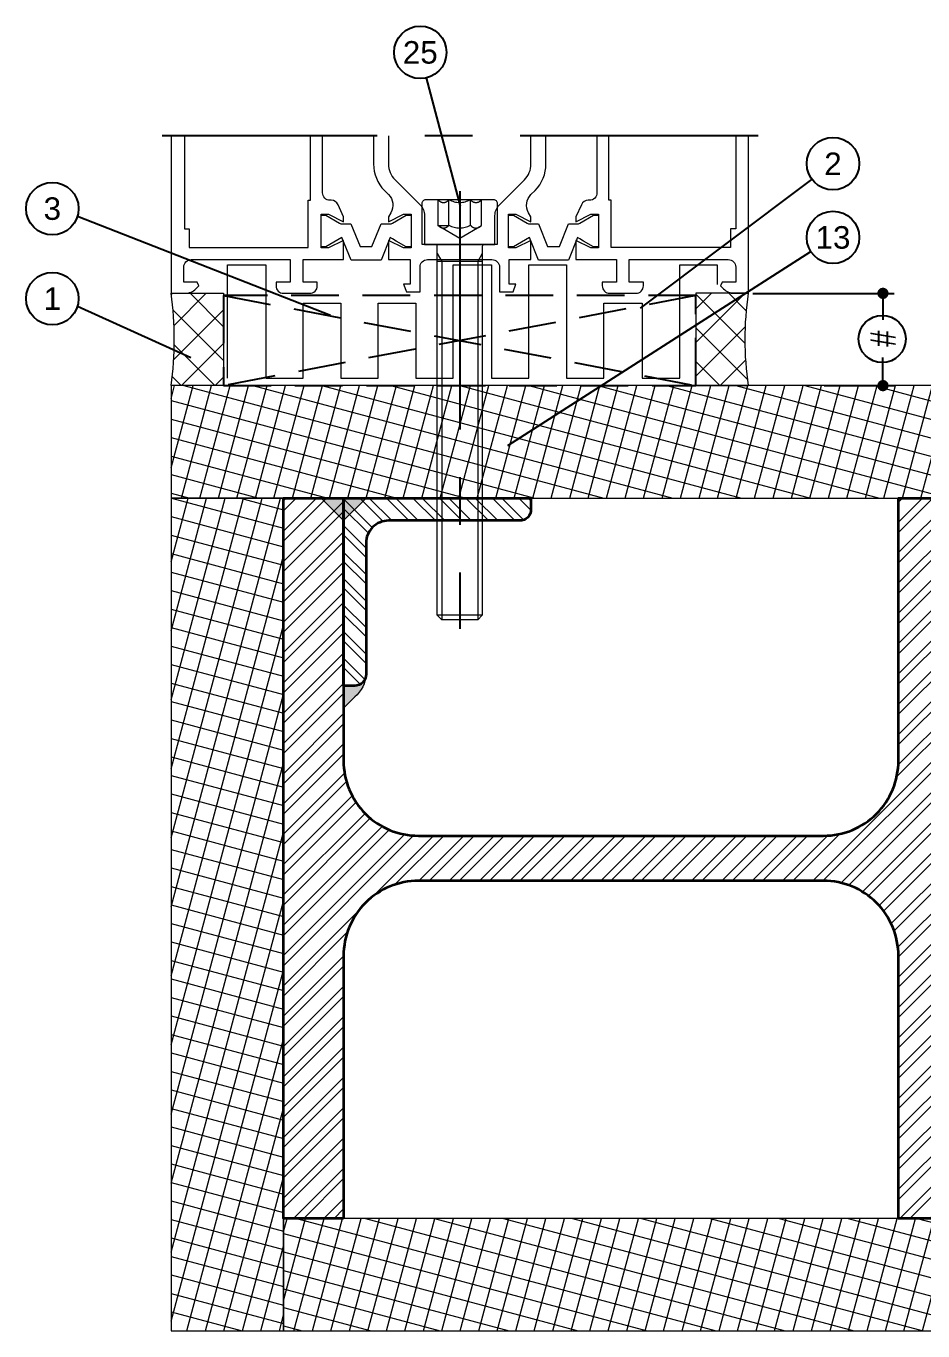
# Model space of a CAD drawing. Header units: millimetres. Extents: x -1821 to 14707, y -2864 to 1473.
# Drawn here: x 10021.5 to 10141.1, y -1094.2 to -920.3 of the extents above; entities that cross this region are included whole.
import ezdxf
from ezdxf.enums import TextEntityAlignment as Align

# ---------------------------------------------------------------- set-up
doc = ezdxf.new("R2010")
doc.units = ezdxf.units.MM
for name, pattern in [('AUSGEZOGEN', [0]), ('CENTER', [50.8, 31.75, -6.35, 6.35, -6.35]), ('HIDDEN', [9.525, 6.35, -3.175])]:
    doc.linetypes.add(name, pattern=pattern)
for name, color, linetype in [('00TXT', 7, 'AUSGEZOGEN'), ('CENT3', 70, 'CENTER'), ('Cent4', 10, 'CENTER'), ('CHIDE3', 70, 'HIDDEN')]:
    doc.layers.add(name, color=color, linetype=linetype)
for name, color, linetype, lineweight in [('AM_5', 3, 'Continuous', 25), ('CHide4', 10, 'HIDDEN', 13), ('Cont1', 7, 'Continuous', 35), ('CONT2', 2, 'Continuous', 0), ('Cont3', 70, 'Continuous', 18), ('Cont4', 10, 'Continuous', 13)]:
    doc.layers.add(name, color=color, linetype=linetype, lineweight=lineweight)
doc.styles.add('BEMSTIL', font='8SIMPLEX.SHX', dxfattribs={"width": 0.85})
doc.styles.add('SWISS', font='swiss.ttf')
doc.dimstyles.new('Dok-1zu2-PUNKT$0', dxfattribs={"dimscale": 0.5, "dimtxt": 3.4, "dimasz": 1.5, "dimexe": 1.5, "dimexo": 0.6, "dimgap": 1.5, "dimtad": 0, "dimlfac": 2, "dimdsep": 46, "dimtxsty": 'BEMSTIL', "dimblk": 'PUNKT', "dimblk1": 'PUNKT', "dimblk2": 'PUNKT', "dimcen": 0, "dimclrd": 3, "dimclre": 3, "dimclrt": 3, "dimadec": 0, "dimazin": 0, "dimtfac": 0.7, "dimtofl": 0, "dimtmove": 0, "dimatfit": 3, "dimfxl": 1, "dimtolj": 1, "dimarcsym": 0})
pattern_1 = [(135, (10538.3595, -1042.3155), (-2.245064, -2.245064), []), (225, (10538.3595, -1042.3155), (2.245064, -2.245064), [])]

# ---------------------------------------------------------------- blocks, each defined once
blk = doc.blocks.new('PUNKT')
at = {"color": 0, "linetype": 'Continuous'}
blk.add_line((-0.5, 0), (-1, 0), dxfattribs=at)
at = {"color": 0, "linetype": 'Continuous', "const_width": 0.5}
blk.add_lwpolyline([(-0.25, 0, 1), (0.25, 0, 1)], format="xyb", close=True, dxfattribs=at)
blk = doc.blocks.new('*D204')
at = {"layer": 'AM_5', "color": 3, "lineweight": -2, "transparency": 16777216}
for p, q in [((10118.43, -955.92), (10137.27, -955.92)), ((10135.77, -957.42), (10135.77, -959.43)), ((10135.77, -966.72), (10135.77, -964.49)), ((10127.93, -968.22), (10137.27, -968.22))]:
    blk.add_line(p, q, dxfattribs=at)
at = {"layer": 'Defpoints', "color": 0, "transparency": 16777216}
for p in [(10117.83, -955.92), (10135.77, -955.92), (10127.33, -968.22)]:
    blk.add_point(p, dxfattribs=at)
at = {"layer": 'AM_5', "color": 3, "lineweight": -2, "transparency": 16777216, "xscale": 1.5, "yscale": 1.5, "zscale": 1.5}
for p, rotation in [((10135.77, -955.92), 90), ((10135.77, -968.22), 270)]:
    blk.add_blockref('PUNKT', p, dxfattribs=dict(at, rotation=rotation))
at = {"layer": 'AM_5', "color": 3, "transparency": 16777216, "insert": (10135.77, -961.96), "char_height": 3.4, "attachment_point": 5, "rotation": 90, "style": 'BEMSTIL'}
blk.add_mtext('\\A1;#', dxfattribs=at)
blk = doc.blocks.new('WI1020449')
for points in [[(20.2, 21), (20.2, 13.4, 0.414214), (21.2, 12.4), (21.36, 12.4, -0.294108), (22.27, 11.81), (23, 10.2), (23, 9.55), (21, 10.55), (20, 10.55), (20, 6.05), (21, 6.05), (23, 7.05), (23, 4.5), (17.6, 4.5), (17.6, 1.5), (19.5, 1.5), (19.5, 1, -0.414214), (18.5, 0), (15, 0, -0.414214), (14, 1), (14, 1.5), (15.9, 1.5), (15.9, 4.5), (2.7, 4.5, 0.414214), (1.7, 3.5), (1.7, 1.5), (3.5, 1.5), (3.71, 0.99), (3.31, 0.59, -0.198912), (1.9, 0), (0, 0), (0, 21)], [(50, 21), (50, 17.24, -0.198912), (48.54, 13.71), (48, 13.17, 0.339454), (47.68, 10.75), (48, 10.2), (48, 9.55), (46, 10.55), (45, 10.55), (45, 6.05), (46, 6.05), (48, 7.05), (48, 4.5), (45.1, 4.5), (45.1, 1.2), (45.99, 1.2), (45.62, 0.2), (43.8, 0.2), (43.8, 3.5, 0.414214), (42.8, 4.5), (34.2, 4.5, 0.414214), (33.2, 3.5), (33.2, 0.2), (31.38, 0.2), (31.01, 1.2), (31.9, 1.2), (31.9, 4.5), (29, 4.5), (29, 7.05), (31, 6.05), (32, 6.05), (32, 10.55), (31, 10.55), (29, 9.55), (29, 10.2), (29.32, 10.75, 0.339454), (29, 13.17), (28.46, 13.71, -0.198912), (27, 17.24), (27, 21)], [(48, 21), (48, 17.24, -0.198912), (47.12, 15.12), (43.79, 11.79, 0.198912), (43.2, 10.37), (43.2, 6.5), (33.8, 6.5), (33.8, 10.37, 0.198912), (33.21, 11.79), (29.88, 15.12, -0.198912), (29, 17.24), (29, 21)], [(77, 21), (77, 0), (75.1, 0, -0.198912), (73.69, 0.59), (73.29, 0.99), (73.5, 1.5), (75.3, 1.5), (75.3, 3.5, 0.414214), (74.3, 4.5), (61.1, 4.5), (61.1, 1.5), (63, 1.5), (63, 1, -0.414214), (62, 0), (58.5, 0, -0.414214), (57.5, 1), (57.5, 1.5), (59.4, 1.5), (59.4, 4.5), (54, 4.5), (54, 7.05), (56, 6.05), (57, 6.05), (57, 10.55), (56, 10.55), (54, 9.55), (54, 10.2), (54.73, 11.81, -0.294108), (55.64, 12.4), (55.8, 12.4, 0.414214), (56.8, 13.4), (56.8, 21)]]:
    blk.add_lwpolyline(points, format="xyb")
for points in [[(1.7, 21), (1.7, 8.6), (2.4, 8.6), (2.4, 6.1), (18.3, 6.1), (18.3, 12.4), (18.6, 12.4), (18.6, 21)], [(75.2, 21), (75.2, 8.6), (74.6, 8.6), (74.6, 6.1), (58.7, 6.1), (58.7, 12.4), (58.4, 12.4), (58.4, 21)]]:
    blk.add_lwpolyline(points)
for points in [[(23.99, 9.25), (22.87, 9.25, -0.131652), (22.47, 9.36), (20.66, 10.4), (20, 10.4), (20, 6.2), (20.66, 6.2), (22, 6.97), (22.49, 7.26), (22.79, 7.43), (24, 4.42), (28, 4.42), (29.21, 7.43), (31.34, 6.2), (32, 6.2), (32, 10.4), (31.34, 10.4), (29.53, 9.36, -0.131652), (29.13, 9.25), (28.01, 9.25), (26.79, 6.22), (25.21, 6.22)], [(48.99, 9.25), (47.87, 9.25, -0.131652), (47.47, 9.36), (45.66, 10.4), (45, 10.4), (45, 6.2), (45.66, 6.2), (47, 6.97), (47.49, 7.26), (47.79, 7.43), (49, 4.42), (53, 4.42), (54.21, 7.43), (56.34, 6.2), (57, 6.2), (57, 10.4), (56.34, 10.4), (54.53, 9.36, -0.131652), (54.13, 9.25), (53.01, 9.25), (51.79, 6.22), (50.21, 6.22)]]:
    blk.add_lwpolyline(points, format="xyb", close=True)
blk = doc.blocks.new('ws4070230')
at = {"layer": 'Cent4'}
blk.add_lwpolyline([(0, 7.1), (0, -51.2)], dxfattribs=at)
at = {"layer": 'CHide4'}
for points in [[(-2.89, 6, 0.535203), (-1.44, 6, 0.267601), (1.44, 6, 0.535203), (2.89, 6, 0.535203)], [(-2.89, 2.59, 0.535203), (-1.44, 2.59, 0.267601), (1.44, 2.59, 0.535203), (2.89, 2.59)]]:
    blk.add_lwpolyline(points, format="xyb", dxfattribs=at)
for points in [[(2.89, 2.5), (0, 0.83), (-2.89, 2.5), (-2.89, 6)], [(-1.44, 2.59), (-1.44, 6)], [(1.44, 2.59), (1.44, 6)], [(2.89, 2.59), (2.89, 6)], [(-1.44, 2.5), (-2.89, 2.5)]]:
    blk.add_lwpolyline(points, dxfattribs=at)
at = {"layer": 'Cont3'}
blk.add_lwpolyline([(5, 0), (-5, 0), (-5, 5.5, -0.414214), (-4.5, 6), (4.5, 6, -0.414214), (5, 5.5)], format="xyb", close=True, dxfattribs=at)
blk.add_lwpolyline([(3.25, 0, 0.414214), (3, -0.25), (3, -49.4), (2.4, -50), (-2.4, -50), (-3, -49.4), (-3, -0.25, 0.414214), (-3.25, 0)], format="xyb", dxfattribs=at)
for points in [[(3, -2.25), (-3, -2.25)], [(3, -49.4), (-3, -49.4)]]:
    blk.add_lwpolyline(points, dxfattribs=at)
at = {"layer": 'Cont4'}
for points in [[(-3, -1.21), (-2.4, -2.25), (-2.4, -50)], [(3, -1.21), (2.4, -2.25), (2.4, -50)]]:
    blk.add_lwpolyline(points, dxfattribs=at)
blk = doc.blocks.new('*U202', base_point=(78, 63.17))
at = {"layer": 'Cont4'}
h = blk.add_hatch(dxfattribs=at)
h.set_pattern_fill('STEEL', color=256, scale=0.787402, style=0)
h.set_pattern_definition([(45, (0, 0), (-1.767767, 1.767767), []), (45, (0, 1.25), (-1.767767, 1.767767), [])])
edge = h.paths.add_edge_path()
edge.add_line((103, 63.17), (78, 63.17))
edge.add_line((78, 63.17), (78, 88.17))
edge.add_line((78, 88.17), (79.5, 88.17))
edge.add_arc((79.5, 86.67), 1.5, 0, 90, ccw=False)
edge.add_line((81, 86.67), (81, 69.17))
edge.add_arc((84, 69.17), 3, 180, 270)
edge.add_line((84, 66.17), (101.5, 66.17))
edge.add_arc((101.5, 64.67), 1.5, 0, 90, ccw=False)
edge.add_line((103, 64.67), (103, 63.17))
blk.add_lwpolyline([(103, 63.17), (78, 63.17), (78, 88.17), (79.5, 88.17, -0.414214), (81, 86.67), (81, 69.17, 0.414214), (84, 66.17), (101.5, 66.17, -0.414214), (103, 64.67)], format="xyb", close=True)

msp = doc.modelspace()

# ---------------------------------------------------------------- hatches: boundary and pattern name
at = {"layer": 'Cont3'}
h = msp.add_hatch(dxfattribs=at)
h.set_pattern_fill('ANSI37', color=256, angle=90, style=0)
h.set_pattern_definition(pattern_1)
edge = h.paths.add_edge_path()
edge.add_line((10047.832344, -968.215708), (10040.832344, -968.215708))
edge.add_arc((9997.545794, -962.065485), 43.721284, 351.91344784, 368.08655216)
edge.add_line((10040.832344, -955.915262), (10047.832344, -955.915262))
edge.add_line((10047.832344, -955.915262), (10047.832344, -968.215708))
h = msp.add_hatch(dxfattribs=at)
h.set_pattern_fill('ANSI37', color=256, angle=90, style=0)
h.set_pattern_definition(pattern_1)
edge = h.paths.add_edge_path()
edge.add_line((10110.832344, -968.215708), (10117.832344, -968.215708))
edge.add_arc((10161.116734, -962.065708), 43.719115, 171.91333667, 188.08666114, ccw=False)
edge.add_line((10117.832344, -955.915706), (10110.832344, -955.915706))
edge.add_line((10110.832344, -955.915706), (10110.832344, -968.215708))
h = msp.add_hatch(dxfattribs=at)
h.set_pattern_fill('ANSI37', color=256, scale=0.75, angle=120)
h.set_pattern_definition([(165, (10234.599, -1019.6784), (-0.616313, -2.30011), []), (255, (10234.599, -1019.6784), (2.30011, -0.616313), [])])
h.paths.add_polyline_path([(10040.832344, -968.215708), (10040.832344, -983.215708), (10145.832281, -983.215708), (10145.832281, -968.215708)])
h = msp.add_hatch(dxfattribs=at)
h.set_pattern_fill('ANSI37', color=256, scale=0.75, angle=30)
h.set_pattern_definition([(75, (10004.3697, -1182.9824), (-2.30011, 0.616313), []), (165, (10004.3697, -1182.9824), (-0.616313, -2.30011), [])])
h.paths.add_polyline_path([(10055.832281, -983.215708), (10040.832344, -983.215717), (10040.832344, -1094.215708), (10055.832344, -1094.215708)])
for points in [[(10063.832281, -986.215708), (10066.832281, -983.215708), (10060.832281, -983.215708)], [(10065.332281, -1009.715708, 0.2064460875), (10066.832281, -1006.715708, -0.3696560126), (10065.332281, -1008.215708), (10063.832281, -1008.215708), (10063.832281, -1011.215708)]]:
    msp.add_hatch(color=256, dxfattribs=at).paths.add_polyline_path(points)
h = msp.add_hatch(dxfattribs=at)
h.set_pattern_fill('ANSI37', color=256, scale=0.75, angle=120)
h.set_pattern_definition([(165, (10249.599, -1130.6784), (-0.616313, -2.30011), []), (255, (10249.599, -1130.6784), (2.30011, -0.616313), [])])
h.paths.add_polyline_path([(10055.832281, -1079.215708), (10055.832281, -1094.215708), (10160.832281, -1094.215708), (10160.832281, -1079.215708)])
at = {"layer": 'Cont4'}
h = msp.add_hatch(dxfattribs=at)
h.set_pattern_fill('ANSI32', color=256, scale=0.3, style=0)
h.set_pattern_definition([(45, (10259.3696, -1167.9824), (-2.020558, 2.020558), []), (45, (10260.7166, -1167.9824), (-2.020558, 2.020558), [])])
edge = h.paths.add_edge_path()
edge.add_arc((10127.832281, -1044.215708), 10, 0, 90, ccw=False)
edge.add_line((10137.832281, -1044.215708), (10137.832281, -1079.215708))
edge.add_line((10137.832281, -1079.215708), (10145.832281, -1079.215708))
edge.add_line((10145.832281, -1079.215708), (10145.832281, -983.215708))
edge.add_line((10145.832281, -983.215708), (10137.832281, -983.215708))
edge.add_line((10137.832281, -983.215708), (10137.832281, -1018.215708))
edge.add_arc((10127.832281, -1018.215708), 10, -90, 0, ccw=False)
edge.add_line((10127.832281, -1028.215708), (10073.832281, -1028.215708))
edge.add_arc((10073.832281, -1018.215708), 10, 180, 270, ccw=False)
edge.add_line((10063.832281, -1018.215708), (10063.832281, -983.215708))
edge.add_line((10063.832281, -983.215708), (10055.832281, -983.215708))
edge.add_line((10055.832281, -983.215708), (10055.832281, -1079.215708))
edge.add_line((10055.832281, -1079.215708), (10063.832281, -1079.215708))
edge.add_line((10063.832281, -1079.215708), (10063.832281, -1044.215708))
edge.add_arc((10073.832281, -1044.215708), 10, 90, 180, ccw=False)
edge.add_line((10073.832281, -1034.215708), (10127.832281, -1034.215708))

# ---------------------------------------------------------------- linework, layer by layer
at = {"layer": '00TXT', "color": 3}
msp.add_circle((10135.667512, -962.000166), 3.143885, dxfattribs=at)
at = {"layer": 'AM_5', "color": 3}
for p, q in [((10079.418237, -944.315706), (10074.910923, -927.192993)), ((10103.425914, -957.904825), (10126.30461, -940.729441)), ((10062.074453, -958.857664), (10028.337538, -945.677562)), ((10085.739236, -976.215444), (10126.15575, -950.347322)), ((10043.47193, -964.508956), (10028.337538, -957.677562))]:
    msp.add_line(p, q, dxfattribs=at)
for centre in [(10074.06704, -923.796251), (10129.103649, -938.628161), (10025, -944.6236), (10129.103649, -948.460554), (10025, -956.6236)]:
    msp.add_circle(centre, 3.5, dxfattribs=at)
at = {"layer": 'CENT3'}
msp.add_line((10119.132344, -934.915706), (10039.632344, -934.915706), dxfattribs=at)
at = {"layer": 'CHIDE3'}
msp.add_lwpolyline([(10047.832766, -956.219251), (10047.832344, -968.215708), (10110.832766, -968.215179), (10110.832766, -956.219695), (10047.832766, -956.219251), (10110.832766, -968.215179), (10110.832766, -956.219695), (10047.832344, -968.215708)], dxfattribs=at)
at = {"layer": 'Cont1'}
msp.add_lwpolyline([(10063.832281, -1079.215708), (10055.832281, -1079.215708), (10055.832281, -983.215708), (10063.832281, -983.215708), (10063.832281, -1018.215708, 0.4142135624), (10073.832281, -1028.215708), (10127.832281, -1028.215708, 0.4142135624), (10137.832281, -1018.215708), (10137.832281, -983.215708), (10145.832281, -983.215708), (10145.832281, -1079.215708), (10137.832281, -1079.215708), (10137.832281, -1044.215708, 0.4142135624), (10127.832281, -1034.215708), (10073.832281, -1034.215708, 0.4142135624), (10063.832281, -1044.215708)], format="xyb", close=True, dxfattribs=at)
at = {"layer": 'CONT2'}
for points in [[(10047.832344, -968.215708), (10040.832344, -968.215708, 0.0706858555), (10040.832344, -955.915262), (10047.832344, -955.915262)], [(10110.832344, -968.215708), (10117.832344, -968.215708, -0.0706868209), (10117.832344, -955.915706), (10110.832344, -955.915706)]]:
    msp.add_lwpolyline(points, format="xyb", close=True, dxfattribs=at)
for points in [[(10145.832281, -983.215708), (10145.832281, -968.215708), (10040.832344, -968.215708), (10040.832344, -983.215708)], [(10040.832344, -1094.215708), (10055.832344, -1094.215708), (10055.832281, -983.215708), (10040.832344, -983.215717)], [(10160.832281, -1094.215708), (10160.832281, -1079.215708), (10055.832281, -1079.215708), (10055.832281, -1094.215708)]]:
    msp.add_lwpolyline(points, close=True, dxfattribs=at)
at = {"layer": 'Cont3'}
for points in [[(10048.363107, -967.215262), (10048.363107, -967.215262), (10048.363107, -952.115262), (10053.463107, -952.115262), (10053.463107, -967.215262), (10058.463107, -967.215262), (10058.463107, -957.215262), (10063.463107, -957.215262), (10063.463107, -967.215262), (10068.463107, -967.215262), (10068.463107, -957.215262), (10073.463107, -957.215262), (10073.463107, -967.215262), (10078.463107, -967.215262), (10078.463107, -952.115262), (10083.563107, -952.115262), (10083.563107, -967.215262), (10088.563107, -967.215262), (10088.563107, -952.115262), (10093.563107, -952.115262), (10093.563107, -967.215262), (10098.563107, -967.215262), (10098.563107, -957.215262), (10103.663107, -957.215262), (10103.663107, -967.215262), (10108.663107, -967.215262), (10108.663107, -952.115262), (10113.663107, -952.115262), (10113.663107, -954.744261), (10113.663107, -954.744261)], [(10066.832281, -983.215708), (10060.832281, -983.215708), (10063.832281, -986.215708), (10066.832281, -983.215708)]]:
    msp.add_lwpolyline(points, dxfattribs=at)
msp.add_lwpolyline([(10065.332281, -1009.715708), (10063.832281, -1011.215708), (10063.832281, -1008.215708), (10065.332281, -1008.215708, 0.3696560126), (10066.832281, -1006.715708, -0.2064460875)], format="xyb", close=True, dxfattribs=at)

# ---------------------------------------------------------------- block references
msp.add_blockref('ws4070230', (10079.332344, -949.415706))
at = {"layer": 'Cont1', "rotation": 270}
msp.add_blockref('*U202', (10063.832281, -983.215708), dxfattribs=at)
at = {"layer": 'Cont3', "xscale": -1}
msp.add_blockref('WI1020449', (10117.832344, -955.915706), dxfattribs=at)

# ---------------------------------------------------------------- texts
at = {"layer": 'AM_5', "color": 40, "style": 'SWISS'}
for s, p in [('25', (10074.06704, -923.796251)), ('2', (10129.103649, -938.628161)), ('3', (10025, -944.6236)), ('13', (10129.103649, -948.460554)), ('1', (10025, -956.6236))]:
    msp.add_text(s, height=3, dxfattribs=at).set_placement(p, align=Align.MIDDLE)

# ---------------------------------------------------------------- dimensions: what is measured, and where the dimension line sits
at = {"layer": 'AM_5'}
dim = msp.add_linear_dim(base=(10135.768849, -955.915706), p1=(10127.332555, -968.215708), p2=(10117.832344, -955.915706), angle=90, text='#', dimstyle='Dok-1zu2-PUNKT$0', override={"dimscale": 1, "dimlfac": 1}, dxfattribs=at)
dim.commit()
dim.dimension.update_dxf_attribs({"geometry": '*D204', "text_midpoint": (10135.768849, -961.959407), "dimtype": 160})

doc.saveas('drawing.dxf')
